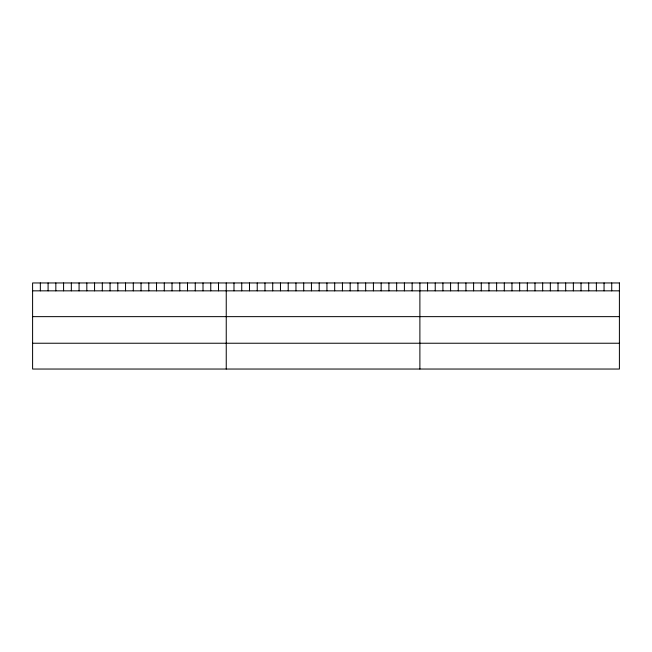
<?xml version="1.0" encoding="UTF-8"?>
<svg xmlns="http://www.w3.org/2000/svg" width="652" height="652" viewBox="0 0 652 652"><rect width="100%" height="100%" fill="white"/><g stroke="black" fill="none" stroke-linecap="round" stroke-linejoin="round"><path stroke-width="0.98" d="M32.6 290.841L619.4 290.841M32.6 316.644L619.4 316.644M32.6 343.237L619.4 343.237M611.723 282.96L611.723 290.841M604.054 282.96L604.054 290.841M596.376 282.96L596.376 290.841M588.707 282.96L588.707 290.841M581.03 282.96L581.03 290.841M573.361 282.96L573.361 290.841M565.683 282.96L565.683 290.841M558.014 282.96L558.014 290.841M550.337 282.96L550.337 290.841M542.668 282.96L542.668 290.841M534.99 282.96L534.99 290.841M527.321 282.96L527.321 290.841M519.644 282.96L519.644 290.841M511.967 282.96L511.967 290.841M504.298 282.96L504.298 290.841M496.62 282.96L496.62 290.841M488.951 282.96L488.951 290.841M481.274 282.96L481.274 290.841M473.605 282.96L473.605 290.841M465.927 282.96L465.927 290.841M458.258 282.96L458.258 290.841M450.581 282.96L450.581 290.841M442.912 282.96L442.912 290.841M435.234 282.96L435.234 290.841M427.565 282.96L427.565 290.841M419.888 282.96L419.888 369.04M412.145 282.96L412.145 290.841M404.395 282.96L404.395 290.841M396.652 282.96L396.652 290.841M388.902 282.96L388.902 290.841M381.159 282.96L381.159 290.841M373.417 282.96L373.417 290.841M365.666 282.96L365.666 290.841M357.924 282.96L357.924 290.841M350.173 282.96L350.173 290.841M342.43 282.96L342.43 290.841M334.688 282.96L334.688 290.841M326.937 282.96L326.937 290.841M319.195 282.96L319.195 290.841M311.444 282.96L311.444 290.841M303.702 282.96L303.702 290.841M295.959 282.96L295.959 290.841M288.208 282.96L288.208 290.841M280.466 282.96L280.466 290.841M272.715 282.96L272.715 290.841M264.973 282.96L264.973 290.841M257.23 282.96L257.23 290.841M249.48 282.96L249.48 290.841M241.737 282.96L241.737 290.841M233.987 282.96L233.987 290.841M226.244 282.96L226.244 369.04M218.501 282.96L218.501 290.841M210.751 282.96L210.751 290.841M203.008 282.96L203.008 290.841M195.258 282.96L195.258 290.841M187.515 282.96L187.515 290.841M179.773 282.96L179.773 290.841M172.022 282.96L172.022 290.841M164.28 282.96L164.28 290.841M156.529 282.96L156.529 290.841M148.786 282.96L148.786 290.841M141.044 282.96L141.044 290.841M133.293 282.96L133.293 290.841M125.551 282.96L125.551 290.841M117.8 282.96L117.8 290.841M110.058 282.96L110.058 290.841M102.315 282.96L102.315 290.841M94.564 282.96L94.564 290.841M86.822 282.96L86.822 290.841M79.071 282.96L79.071 290.841M71.329 282.96L71.329 290.841M63.586 282.96L63.586 290.841M55.836 282.96L55.836 290.841M48.093 282.96L48.093 290.841M40.342 282.96L40.342 290.841M619.4 282.96L32.6 282.96L32.6 369.04L619.4 369.04L619.4 282.96"/></g></svg>
